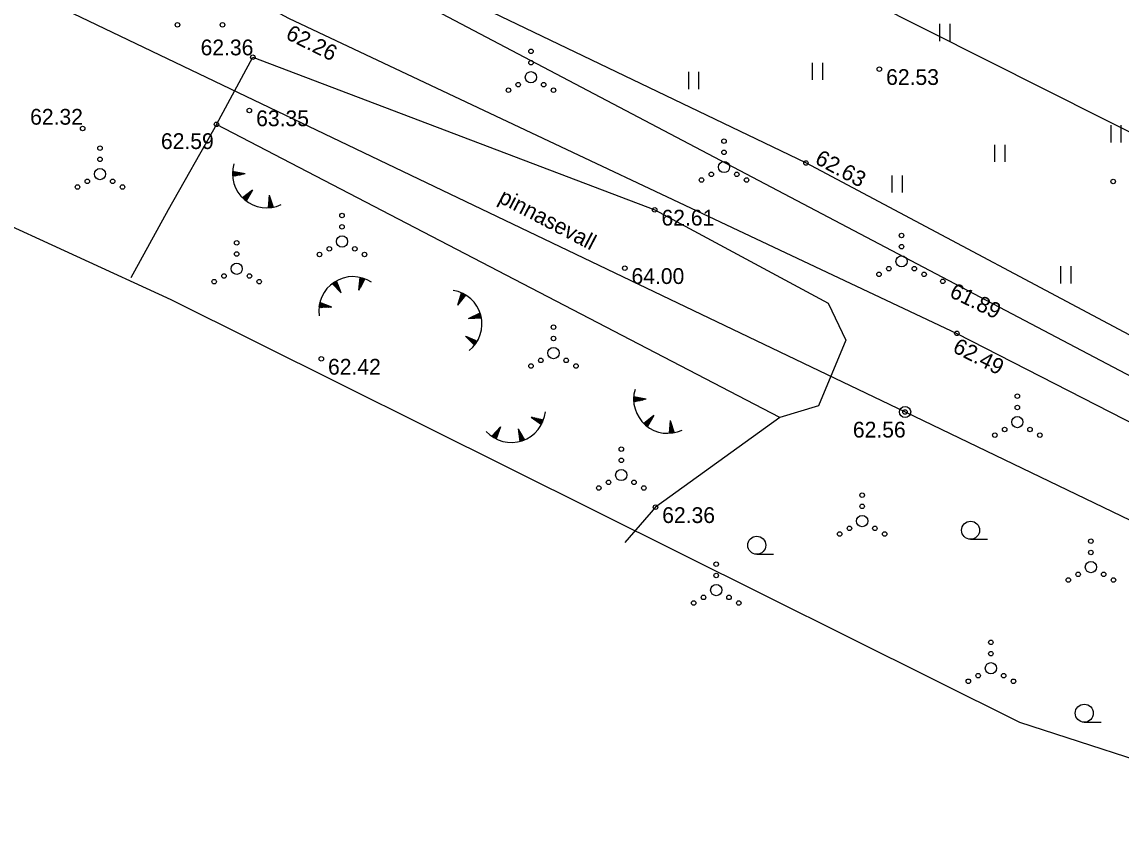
# Model space of a CAD drawing. Extents: x 639065 to 640190, y 6455396 to 6455996.
# Drawn here: x 639314.8 to 639363.57, y 6455753.25 to 6455789.76 of the extents above; entities that cross this region are included whole.
import ezdxf

# ---------------------------------------------------------------- set-up
doc = ezdxf.new("R2010")
doc.units = 0
for name, color, linetype in [('HALJASTUS', 7, 'Continuous'), ('KORGUS', 7, 'Continuous'), ('MOOTPIIR', 7, 'Continuous'), ('MPOHULIIN', 7, 'Continuous'), ('PIIR', 7, 'Continuous'), ('POST', 7, 'Continuous'), ('RELJEEF', 7, 'Continuous'), ('VEEKOGU', 7, 'Continuous')]:
    doc.layers.add(name, color=color, linetype=linetype)

msp = doc.modelspace()

# ---------------------------------------------------------------- linework, layer by layer
at = {"layer": 'HALJASTUS'}
for p, q in [((639355.517, 6455789.675), (639355.517, 6455788.914)), ((639355.972, 6455789.675), (639355.972, 6455788.914)), ((639344.372, 6455787.548), (639344.372, 6455786.786)), ((639344.827, 6455787.548), (639344.827, 6455786.786)), ((639349.865, 6455787.956), (639349.865, 6455787.195)), ((639350.32, 6455787.956), (639350.32, 6455787.195)), ((639363.117, 6455785.184), (639363.117, 6455784.423)), ((639363.572, 6455785.184), (639363.572, 6455784.423)), ((639357.962, 6455784.319), (639357.962, 6455783.558)), ((639358.417, 6455784.319), (639358.417, 6455783.558)), ((639353.4, 6455782.954), (639353.4, 6455782.193)), ((639353.856, 6455782.954), (639353.856, 6455782.193)), ((639360.895, 6455778.925), (639360.895, 6455778.164)), ((639361.35, 6455778.925), (639361.35, 6455778.164)), ((639356.896, 6455766.813), (639357.646, 6455766.813)), ((639347.408, 6455766.149), (639348.158, 6455766.149)), ((639361.945, 6455758.698), (639362.695, 6455758.698))]:
    msp.add_line(p, q, dxfattribs=at)
for points in [[(639350.142, 6455772.736), (639348.434, 6455772.223), (639323.43, 6455785.22), (639325.04, 6455788.2), (639342.88, 6455781.43), (639350.579, 6455777.286), (639351.366, 6455775.653), (639350.142, 6455772.736)], [(639323.43, 6455785.22), (639321.28, 6455781.423), (639319.625, 6455778.409)], [(639348.434, 6455772.223), (639342.912, 6455768.235), (639341.557, 6455766.67)]]:
    msp.add_lwpolyline(points, dxfattribs=at)
for centre, radius in [((639321.697, 6455789.638), 0.1), ((639323.697, 6455789.638), 0.1), ((639337.386, 6455788.46), 0.1), ((639337.386, 6455787.96), 0.1), ((639337.386, 6455787.31), 0.25), ((639336.821, 6455786.985), 0.1), ((639337.951, 6455786.985), 0.1), ((639336.386, 6455786.735), 0.1), ((639338.386, 6455786.735), 0.1), ((639318.259, 6455784.167), 0.1), ((639345.955, 6455784.479), 0.1), ((639318.259, 6455783.667), 0.1), ((639345.955, 6455783.979), 0.1), ((639318.259, 6455783.017), 0.25), ((639345.955, 6455783.329), 0.25), ((639317.694, 6455782.692), 0.1), ((639318.824, 6455782.692), 0.1), ((639344.955, 6455782.754), 0.1), ((639345.39, 6455783.004), 0.1), ((639346.52, 6455783.004), 0.1), ((639346.955, 6455782.754), 0.1), ((639317.259, 6455782.442), 0.1), ((639319.259, 6455782.442), 0.1), ((639329.001, 6455781.175), 0.1), ((639329.001, 6455780.675), 0.1), ((639329.001, 6455780.025), 0.25), ((639353.835, 6455780.294), 0.1), ((639324.326, 6455779.967), 0.1), ((639328.436, 6455779.7), 0.1), ((639329.566, 6455779.7), 0.1), ((639353.835, 6455779.794), 0.1), ((639324.326, 6455779.467), 0.1), ((639328.001, 6455779.45), 0.1), ((639330.001, 6455779.45), 0.1), ((639353.835, 6455779.144), 0.25), ((639324.326, 6455778.817), 0.25), ((639353.27, 6455778.819), 0.1), ((639354.4, 6455778.819), 0.1), ((639323.326, 6455778.242), 0.1), ((639323.761, 6455778.492), 0.1), ((639324.891, 6455778.492), 0.1), ((639325.326, 6455778.242), 0.1), ((639352.835, 6455778.569), 0.1), ((639354.835, 6455778.569), 0.1), ((639338.386, 6455776.224), 0.1), ((639338.386, 6455775.724), 0.1), ((639337.821, 6455774.749), 0.1), ((639338.386, 6455775.074), 0.25), ((639338.951, 6455774.749), 0.1), ((639337.386, 6455774.499), 0.1), ((639339.386, 6455774.499), 0.1), ((639358.973, 6455773.161), 0.1), ((639358.973, 6455772.661), 0.1), ((639358.973, 6455772.011), 0.25), ((639357.973, 6455771.436), 0.1), ((639358.408, 6455771.686), 0.1), ((639359.538, 6455771.686), 0.1), ((639359.973, 6455771.436), 0.1), ((639341.396, 6455770.814), 0.1), ((639341.396, 6455770.314), 0.1), ((639341.396, 6455769.664), 0.25), ((639340.396, 6455769.089), 0.1), ((639340.831, 6455769.339), 0.1), ((639341.961, 6455769.339), 0.1), ((639342.396, 6455769.089), 0.1), ((639352.087, 6455768.772), 0.1), ((639352.087, 6455768.272), 0.1), ((639352.087, 6455767.622), 0.25), ((639356.896, 6455767.213), 0.4), ((639351.087, 6455767.047), 0.1), ((639351.522, 6455767.297), 0.1), ((639352.652, 6455767.297), 0.1), ((639353.087, 6455767.047), 0.1), ((639347.408, 6455766.549), 0.4), ((639362.238, 6455766.73), 0.1), ((639362.238, 6455766.23), 0.1), ((639345.61, 6455765.709), 0.1), ((639362.238, 6455765.58), 0.25), ((639345.61, 6455765.209), 0.1), ((639361.238, 6455765.005), 0.1), ((639361.673, 6455765.255), 0.1), ((639362.803, 6455765.255), 0.1), ((639363.238, 6455765.005), 0.1), ((639345.61, 6455764.559), 0.25), ((639345.045, 6455764.234), 0.1), ((639346.175, 6455764.234), 0.1), ((639344.61, 6455763.984), 0.1), ((639346.61, 6455763.984), 0.1), ((639357.8, 6455762.239), 0.1), ((639357.8, 6455761.739), 0.1), ((639357.8, 6455761.089), 0.25), ((639357.235, 6455760.764), 0.1), ((639358.365, 6455760.764), 0.1), ((639356.8, 6455760.514), 0.1), ((639358.8, 6455760.514), 0.1), ((639361.945, 6455759.098), 0.4)]:
    msp.add_circle(centre, radius, dxfattribs=at)
at = {"layer": 'KORGUS'}
for centre in [(639325.04, 6455788.2), (639352.85, 6455787.67), (639324.89, 6455785.84), (639317.49, 6455785.04), (639323.43, 6455785.22), (639349.59, 6455783.51), (639363.23, 6455782.69), (639342.88, 6455781.43), (639341.55, 6455778.84), (639355.664, 6455778.26), (639356.29, 6455775.95), (639328.08, 6455774.817), (639353.99, 6455772.46), (639342.912, 6455768.235)]:
    msp.add_circle(centre, 0.1, dxfattribs=at)
at = {"layer": 'MOOTPIIR'}
msp.add_lwpolyline([(639373.292, 6455780.193), (639318.363, 6455807.809), (639306.66, 6455810.91), (639302.55, 6455810.706), (639297.498, 6455812.323), (639288.263, 6455810.237), (639284.489, 6455792.772), (639293.558, 6455786.139), (639304.643, 6455785.146), (639321.404, 6455777.449), (639359.072, 6455758.692), (639374.776, 6455753.618)], dxfattribs=at)
at = {"layer": 'MPOHULIIN'}
msp.add_lwpolyline([(639299.259, 6455797.822), (639308.68, 6455794.16), (639353.99, 6455772.46), (639380.75, 6455759.58), (639395.82, 6455757.944)], dxfattribs=at)
at = {"layer": 'PIIR'}
msp.add_lwpolyline([(639288.99, 6455979.97), (639194.23, 6455862.54), (639199.08, 6455817.87), (639244.11, 6455816.71), (639256.88, 6455737.49), (639242.12, 6455735.58), (639259.2, 6455533.62), (639512.81, 6455570.86), (639505.04, 6455597.31), (639400.1, 6455598.23), (639389.68, 6455760.53), (639315.72, 6455799.46)], close=True, dxfattribs=at)
at = {"layer": 'POST'}
msp.add_circle((639353.99, 6455772.46), 0.25, dxfattribs=at)
at = {"layer": 'RELJEEF'}
for p, q in [((639324.702, 6455783.029), (639324.146, 6455783.136)), ((639324.142, 6455783.071), (639324.209, 6455783.124)), ((639324.142, 6455783.038), (639324.241, 6455783.118)), ((639324.142, 6455783.006), (639324.274, 6455783.112)), ((639324.143, 6455782.975), (639324.306, 6455783.105)), ((639324.144, 6455783.104), (639324.177, 6455783.13)), ((639324.144, 6455782.944), (639324.338, 6455783.099)), ((639324.702, 6455783.029), (639324.146, 6455782.92)), ((639324.156, 6455782.922), (639324.37, 6455783.093)), ((639324.209, 6455782.932), (639324.403, 6455783.087)), ((639324.262, 6455782.942), (639324.435, 6455783.08)), ((639324.315, 6455782.953), (639324.467, 6455783.074)), ((639324.368, 6455782.963), (639324.499, 6455783.068)), ((639324.421, 6455782.974), (639324.531, 6455783.062)), ((639324.474, 6455782.984), (639324.564, 6455783.055)), ((639324.527, 6455782.994), (639324.596, 6455783.049)), ((639324.58, 6455783.005), (639324.628, 6455783.043)), ((639324.633, 6455783.015), (639324.66, 6455783.037)), ((639325.034, 6455782.309), (639324.59, 6455781.957)), ((639325.034, 6455782.309), (639324.754, 6455781.816)), ((639324.839, 6455781.966), (639324.846, 6455782.16)), ((639324.866, 6455782.013), (639324.872, 6455782.18)), ((639324.893, 6455782.06), (639324.898, 6455782.201)), ((639324.919, 6455782.107), (639324.923, 6455782.221)), ((639324.946, 6455782.154), (639324.949, 6455782.241)), ((639324.973, 6455782.201), (639324.975, 6455782.262)), ((639324.999, 6455782.248), (639325.001, 6455782.282)), ((639324.613, 6455781.934), (639324.615, 6455781.976)), ((639324.637, 6455781.911), (639324.64, 6455781.997)), ((639324.662, 6455781.89), (639324.666, 6455782.017)), ((639324.686, 6455781.869), (639324.692, 6455782.038)), ((639324.71, 6455781.849), (639324.718, 6455782.058)), ((639324.735, 6455781.83), (639324.743, 6455782.078)), ((639324.759, 6455781.825), (639324.769, 6455782.099)), ((639324.786, 6455781.872), (639324.795, 6455782.119)), ((639324.813, 6455781.919), (639324.821, 6455782.139)), ((639325.766, 6455782.085), (639325.724, 6455781.519)), ((639325.884, 6455781.535), (639325.736, 6455781.682)), ((639325.915, 6455781.54), (639325.739, 6455781.715)), ((639325.936, 6455781.555), (639325.741, 6455781.748)), ((639325.919, 6455781.606), (639325.743, 6455781.78)), ((639325.903, 6455781.658), (639325.746, 6455781.813)), ((639325.886, 6455781.709), (639325.748, 6455781.846)), ((639325.87, 6455781.761), (639325.751, 6455781.878)), ((639325.854, 6455781.812), (639325.753, 6455781.911)), ((639325.837, 6455781.864), (639325.756, 6455781.944)), ((639325.821, 6455781.915), (639325.758, 6455781.977)), ((639325.804, 6455781.966), (639325.761, 6455782.009)), ((639325.788, 6455782.018), (639325.763, 6455782.042)), ((639325.766, 6455782.085), (639325.939, 6455781.545)), ((639325.757, 6455781.521), (639325.726, 6455781.551)), ((639325.79, 6455781.524), (639325.729, 6455781.584)), ((639325.822, 6455781.527), (639325.731, 6455781.617)), ((639325.853, 6455781.531), (639325.734, 6455781.649)), ((639328.724, 6455778.262), (639328.765, 6455778.248)), ((639328.964, 6455777.752), (639328.753, 6455778.278)), ((639329.749, 6455777.866), (639329.802, 6455778.43)), ((639329.749, 6455777.866), (639330.01, 6455778.369)), ((639329.786, 6455778.258), (639329.859, 6455778.079)), ((639329.791, 6455778.312), (639329.874, 6455778.108)), ((639329.796, 6455778.366), (639329.889, 6455778.137)), ((639329.801, 6455778.42), (639329.905, 6455778.166)), ((639329.826, 6455778.425), (639329.92, 6455778.195)), ((639329.856, 6455778.417), (639329.935, 6455778.224)), ((639329.886, 6455778.409), (639329.95, 6455778.253)), ((639329.917, 6455778.4), (639329.965, 6455778.283)), ((639329.948, 6455778.391), (639329.98, 6455778.312)), ((639329.979, 6455778.38), (639329.995, 6455778.341)), ((639328.964, 6455777.752), (639328.571, 6455778.16)), ((639328.578, 6455778.152), (639328.838, 6455778.065)), ((639328.591, 6455778.174), (639328.826, 6455778.096)), ((639328.616, 6455778.192), (639328.814, 6455778.126)), ((639328.616, 6455778.113), (639328.85, 6455778.035)), ((639328.642, 6455778.21), (639328.801, 6455778.157)), ((639328.653, 6455778.074), (639328.863, 6455778.004)), ((639328.668, 6455778.228), (639328.789, 6455778.187)), ((639328.691, 6455778.036), (639328.875, 6455777.974)), ((639328.696, 6455778.245), (639328.777, 6455778.218)), ((639328.728, 6455777.997), (639328.887, 6455777.944)), ((639328.766, 6455777.958), (639328.899, 6455777.913)), ((639328.803, 6455777.919), (639328.912, 6455777.883)), ((639328.841, 6455777.88), (639328.924, 6455777.852)), ((639328.878, 6455777.841), (639328.936, 6455777.822)), ((639328.916, 6455777.802), (639328.948, 6455777.791)), ((639329.756, 6455777.936), (639329.769, 6455777.904)), ((639329.761, 6455777.989), (639329.784, 6455777.933)), ((639329.766, 6455778.043), (639329.799, 6455777.962)), ((639329.771, 6455778.097), (639329.814, 6455777.991)), ((639329.776, 6455778.151), (639329.829, 6455778.02)), ((639329.781, 6455778.205), (639329.844, 6455778.049)), ((639327.991, 6455777.218), (639328.103, 6455777.279)), ((639327.998, 6455777.25), (639328.072, 6455777.291)), ((639328.004, 6455777.282), (639328.042, 6455777.303)), ((639328.542, 6455777.113), (639328.012, 6455777.314)), ((639334.14, 6455777.204), (639334.302, 6455777.747)), ((639334.14, 6455777.204), (639334.494, 6455777.646)), ((639334.176, 6455777.323), (639334.187, 6455777.262)), ((639334.191, 6455777.374), (639334.208, 6455777.288)), ((639334.207, 6455777.426), (639334.228, 6455777.314)), ((639334.222, 6455777.478), (639334.249, 6455777.339)), ((639334.238, 6455777.53), (639334.269, 6455777.365)), ((639334.253, 6455777.581), (639334.29, 6455777.391)), ((639334.269, 6455777.633), (639334.31, 6455777.416)), ((639334.284, 6455777.685), (639334.331, 6455777.442)), ((639334.299, 6455777.737), (639334.351, 6455777.467)), ((639334.325, 6455777.737), (639334.372, 6455777.493)), ((639334.353, 6455777.724), (639334.392, 6455777.519)), ((639334.381, 6455777.71), (639334.413, 6455777.544)), ((639334.409, 6455777.695), (639334.433, 6455777.57)), ((639334.438, 6455777.68), (639334.454, 6455777.596)), ((639334.466, 6455777.663), (639334.474, 6455777.621)), ((639328.542, 6455777.113), (639327.975, 6455777.1)), ((639327.978, 6455777.125), (639328.195, 6455777.244)), ((639327.982, 6455777.155), (639328.164, 6455777.256)), ((639327.986, 6455777.186), (639328.134, 6455777.268)), ((639327.986, 6455777.101), (639328.226, 6455777.233)), ((639328.04, 6455777.102), (639328.257, 6455777.221)), ((639328.094, 6455777.103), (639328.287, 6455777.21)), ((639328.148, 6455777.104), (639328.318, 6455777.198)), ((639328.202, 6455777.105), (639328.349, 6455777.186)), ((639328.256, 6455777.107), (639328.379, 6455777.175)), ((639328.31, 6455777.108), (639328.41, 6455777.163)), ((639328.364, 6455777.109), (639328.441, 6455777.151)), ((639328.418, 6455777.11), (639328.471, 6455777.14)), ((639328.472, 6455777.111), (639328.502, 6455777.128)), ((639334.16, 6455777.271), (639334.167, 6455777.237)), ((639334.618, 6455776.605), (639335.127, 6455776.854)), ((639335.021, 6455776.802), (639334.889, 6455776.624)), ((639335.069, 6455776.825), (639334.922, 6455776.626)), ((639335.118, 6455776.849), (639334.955, 6455776.629)), ((639335.135, 6455776.831), (639334.988, 6455776.631)), ((639335.144, 6455776.801), (639335.02, 6455776.633)), ((639334.618, 6455776.605), (639335.183, 6455776.645)), ((639334.681, 6455776.636), (639334.66, 6455776.608)), ((639334.729, 6455776.66), (639334.693, 6455776.61)), ((639334.778, 6455776.683), (639334.726, 6455776.613)), ((639334.826, 6455776.707), (639334.758, 6455776.615)), ((639334.875, 6455776.731), (639334.791, 6455776.617)), ((639334.923, 6455776.754), (639334.824, 6455776.62)), ((639334.972, 6455776.778), (639334.857, 6455776.622)), ((639335.153, 6455776.771), (639335.053, 6455776.635)), ((639335.162, 6455776.74), (639335.086, 6455776.638)), ((639335.169, 6455776.709), (639335.119, 6455776.64)), ((639335.177, 6455776.677), (639335.151, 6455776.642)), ((639334.485, 6455775.823), (639334.883, 6455775.42)), ((639334.485, 6455775.823), (639335.005, 6455775.599)), ((639334.549, 6455775.796), (639334.515, 6455775.793)), ((639334.599, 6455775.774), (639334.538, 6455775.77)), ((639334.648, 6455775.753), (639334.561, 6455775.746)), ((639334.698, 6455775.732), (639334.584, 6455775.723)), ((639334.748, 6455775.71), (639334.607, 6455775.7)), ((639334.797, 6455775.689), (639334.63, 6455775.676)), ((639334.847, 6455775.668), (639334.653, 6455775.653)), ((639334.896, 6455775.646), (639334.676, 6455775.63)), ((639334.946, 6455775.625), (639334.699, 6455775.606)), ((639334.996, 6455775.603), (639334.722, 6455775.583)), ((639334.993, 6455775.578), (639334.746, 6455775.56)), ((639334.977, 6455775.552), (639334.769, 6455775.536)), ((639334.96, 6455775.526), (639334.792, 6455775.513)), ((639334.942, 6455775.499), (639334.815, 6455775.49)), ((639334.923, 6455775.473), (639334.838, 6455775.466)), ((639334.903, 6455775.446), (639334.861, 6455775.443)), ((639341.943, 6455773.035), (639342.043, 6455773.114)), ((639341.943, 6455773.003), (639342.075, 6455773.108)), ((639341.944, 6455773.067), (639342.01, 6455773.121)), ((639341.944, 6455772.972), (639342.107, 6455773.102)), ((639341.945, 6455773.1), (639341.978, 6455773.127)), ((639341.946, 6455772.941), (639342.139, 6455773.096)), ((639342.503, 6455773.025), (639341.947, 6455773.133)), ((639342.503, 6455773.025), (639341.947, 6455772.916)), ((639341.958, 6455772.918), (639342.172, 6455773.09)), ((639342.011, 6455772.929), (639342.204, 6455773.083)), ((639342.064, 6455772.939), (639342.236, 6455773.077)), ((639342.117, 6455772.95), (639342.268, 6455773.071)), ((639342.17, 6455772.96), (639342.301, 6455773.065)), ((639342.223, 6455772.97), (639342.333, 6455773.058)), ((639342.276, 6455772.981), (639342.365, 6455773.052)), ((639342.329, 6455772.991), (639342.397, 6455773.046)), ((639342.382, 6455773.002), (639342.429, 6455773.04)), ((639342.435, 6455773.012), (639342.462, 6455773.034)), ((639337.39, 6455772.234), (639337.853, 6455771.908)), ((639337.39, 6455772.234), (639337.941, 6455772.106)), ((639337.458, 6455772.218), (639337.424, 6455772.21)), ((639337.51, 6455772.206), (639337.451, 6455772.191)), ((639337.563, 6455772.194), (639337.478, 6455772.172)), ((639337.616, 6455772.182), (639337.505, 6455772.153)), ((639337.668, 6455772.169), (639337.532, 6455772.134)), ((639337.721, 6455772.157), (639337.559, 6455772.115)), ((639337.773, 6455772.145), (639337.585, 6455772.096)), ((639337.826, 6455772.133), (639337.612, 6455772.077)), ((639337.879, 6455772.12), (639337.639, 6455772.059)), ((639337.931, 6455772.108), (639337.666, 6455772.04)), ((639337.933, 6455772.083), (639337.693, 6455772.021)), ((639337.922, 6455772.054), (639337.72, 6455772.002)), ((639337.91, 6455772.025), (639337.746, 6455771.983)), ((639337.897, 6455771.996), (639337.773, 6455771.964)), ((639337.883, 6455771.967), (639337.8, 6455771.945)), ((639337.868, 6455771.937), (639337.827, 6455771.926)), ((639342.835, 6455772.305), (639342.391, 6455771.953)), ((639342.415, 6455771.931), (639342.416, 6455771.973)), ((639342.439, 6455771.908), (639342.442, 6455771.994)), ((639342.463, 6455771.887), (639342.468, 6455772.014)), ((639342.487, 6455771.866), (639342.493, 6455772.034)), ((639342.512, 6455771.846), (639342.519, 6455772.055)), ((639342.536, 6455771.827), (639342.545, 6455772.075)), ((639342.835, 6455772.305), (639342.556, 6455771.812)), ((639342.561, 6455771.822), (639342.57, 6455772.095)), ((639342.588, 6455771.869), (639342.596, 6455772.116)), ((639342.614, 6455771.916), (639342.622, 6455772.136)), ((639342.641, 6455771.963), (639342.648, 6455772.157)), ((639342.668, 6455772.009), (639342.673, 6455772.177)), ((639342.694, 6455772.056), (639342.699, 6455772.197)), ((639342.721, 6455772.103), (639342.725, 6455772.218)), ((639342.748, 6455772.15), (639342.751, 6455772.238)), ((639342.774, 6455772.197), (639342.776, 6455772.258)), ((639342.801, 6455772.244), (639342.802, 6455772.279)), ((639343.568, 6455772.081), (639343.525, 6455771.516)), ((639343.638, 6455771.86), (639343.557, 6455771.941)), ((639343.622, 6455771.912), (639343.56, 6455771.973)), ((639343.605, 6455771.963), (639343.562, 6455772.006)), ((639343.589, 6455772.015), (639343.564, 6455772.039)), ((639343.568, 6455772.081), (639343.74, 6455771.542)), ((639336.033, 6455771.805), (639335.656, 6455771.382)), ((639335.71, 6455771.346), (639335.699, 6455771.43)), ((639335.738, 6455771.329), (639335.721, 6455771.455)), ((639335.765, 6455771.312), (639335.742, 6455771.479)), ((639335.793, 6455771.297), (639335.764, 6455771.504)), ((639335.82, 6455771.282), (639335.786, 6455771.528)), ((639335.845, 6455771.281), (639335.808, 6455771.553)), ((639335.864, 6455771.332), (639335.83, 6455771.577)), ((639336.033, 6455771.805), (639335.842, 6455771.271)), ((639335.882, 6455771.383), (639335.852, 6455771.602)), ((639335.9, 6455771.434), (639335.874, 6455771.626)), ((639335.918, 6455771.485), (639335.896, 6455771.651)), ((639335.937, 6455771.535), (639335.917, 6455771.675)), ((639335.955, 6455771.586), (639335.939, 6455771.699)), ((639335.973, 6455771.637), (639335.961, 6455771.724)), ((639335.991, 6455771.688), (639335.983, 6455771.748)), ((639336.01, 6455771.739), (639336.005, 6455771.773)), ((639336.822, 6455771.72), (639336.896, 6455771.158)), ((639336.822, 6455771.72), (639337.101, 6455771.227)), ((639336.856, 6455771.659), (639336.827, 6455771.678)), ((639336.883, 6455771.612), (639336.832, 6455771.646)), ((639336.91, 6455771.565), (639336.836, 6455771.613)), ((639336.936, 6455771.519), (639336.84, 6455771.581)), ((639336.963, 6455771.472), (639336.845, 6455771.548)), ((639336.99, 6455771.425), (639336.849, 6455771.515)), ((639337.016, 6455771.378), (639336.853, 6455771.483)), ((639337.043, 6455771.331), (639336.857, 6455771.45)), ((639343.558, 6455771.518), (639343.528, 6455771.548)), ((639343.591, 6455771.52), (639343.53, 6455771.581)), ((639343.623, 6455771.524), (639343.533, 6455771.613)), ((639343.655, 6455771.528), (639343.535, 6455771.646)), ((639343.686, 6455771.532), (639343.537, 6455771.679)), ((639343.716, 6455771.537), (639343.54, 6455771.711)), ((639343.737, 6455771.552), (639343.542, 6455771.744)), ((639343.721, 6455771.603), (639343.545, 6455771.777)), ((639343.704, 6455771.654), (639343.547, 6455771.81)), ((639343.688, 6455771.706), (639343.55, 6455771.842)), ((639343.671, 6455771.757), (639343.552, 6455771.875)), ((639343.655, 6455771.809), (639343.555, 6455771.908)), ((639335.683, 6455771.364), (639335.677, 6455771.406)), ((639337.07, 6455771.284), (639336.862, 6455771.418)), ((639337.096, 6455771.237), (639336.866, 6455771.385)), ((639337.079, 6455771.218), (639336.87, 6455771.353)), ((639337.05, 6455771.207), (639336.875, 6455771.32)), ((639337.02, 6455771.196), (639336.879, 6455771.288)), ((639336.99, 6455771.186), (639336.883, 6455771.255)), ((639336.959, 6455771.176), (639336.888, 6455771.223)), ((639336.928, 6455771.167), (639336.892, 6455771.19))]:
    msp.add_line(p, q, dxfattribs=at)
for centre, start, end in [((639325.656, 6455783.031), 163.4234, 295.1745), ((639329.481, 6455776.951), 56.9558, 188.7069), ((639333.697, 6455776.36), 309.0272, 80.7783), ((639343.457, 6455773.028), 163.4234, 295.1745), ((639336.52, 6455772.624), 222.5775, 354.3287)]:
    msp.add_arc(centre, 1.514, start, end, dxfattribs=at)
at = {"layer": 'VEEKOGU'}
for points in [[(639302.55, 6455810.706), (639303.028, 6455807.686), (639304.03, 6455802.25), (639304.7, 6455798.17), (639306.5, 6455796.83), (639307.38, 6455797.24), (639307.724, 6455799.689), (639312.13, 6455797.74), (639326.62, 6455789.94), (639356.29, 6455775.95), (639372.381, 6455767.708), (639382.115, 6455762.752), (639383.4, 6455765.53)], [(639383.4, 6455765.53), (639349.59, 6455783.51), (639326.18, 6455794.75), (639317.63, 6455798.73), (639314.44, 6455800.44), (639308.5, 6455803.48), (639307.82, 6455805.39), (639307.138, 6455808.241), (639306.66, 6455810.91)]]:
    msp.add_lwpolyline(points, dxfattribs=at)

# ---------------------------------------------------------------- texts
at = {"layer": 'HALJASTUS'}
msp.add_text('pinnasevall', height=0.7, rotation=332.4103, dxfattribs=at).set_placement((639335.892, 6455781.787))
at = {"layer": 'KORGUS'}
for s, rotation, p in [('62.26', 333.7645, (639326.456, 6455789.042)), ('62.63', 331.7122, (639349.942, 6455783.513)), ('61.89', 334.0738, (639355.918, 6455777.588)), ('62.49', 332.9314, (639356.056, 6455775.148))]:
    msp.add_text(s, height=0.7, rotation=rotation, dxfattribs=at).set_placement(p)
for s, p in [('62.36', (639322.725, 6455788.284)), ('62.53', (639353.15, 6455786.97)), ('62.32', (639315.158, 6455785.207)), ('63.35', (639325.19, 6455785.14)), ('62.59', (639320.965, 6455784.127)), ('62.61', (639343.18, 6455780.73)), ('64.00', (639341.85, 6455778.14)), ('62.42', (639328.38, 6455774.117)), ('62.56', (639351.675, 6455771.327)), ('62.36', (639343.212, 6455767.535))]:
    msp.add_text(s, height=0.7, dxfattribs=at).set_placement(p)

doc.saveas('drawing.dxf')
